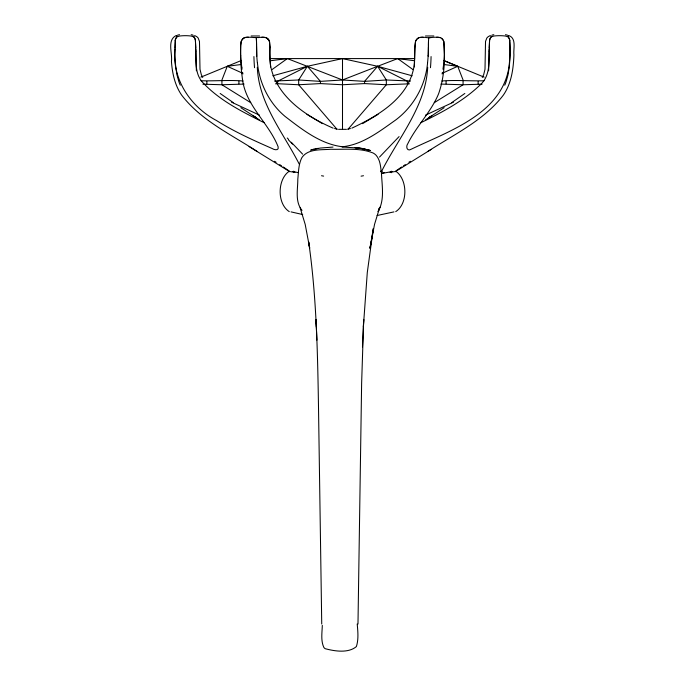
<?xml version="1.0" encoding="UTF-8"?>
<svg xmlns="http://www.w3.org/2000/svg" width="685" height="685" viewBox="0 0 685 685"><rect width="100%" height="100%" fill="white"/><g stroke="black" fill="none" stroke-linecap="round" stroke-linejoin="round"><path stroke-width="1.03" d="M412.182 75.787L377.632 66.291L342.509 58.585L342.5 129.311M509.76 40.321A6.833 4.829 90 0 0 508.056 36.853L505.307 36.014A17.964 6.585 0 0 0 493.979 36.014L491.231 36.87A6.833 4.829 -90 0 0 489.544 40.329L489.184 51.101M489.193 47.89L489.638 39.987A6.704 4.718 -89.3 0 1 491.804 36.382L492.172 36.271M489.193 48.935L488.61 70.803M414.913 47.342L414.399 66.967M428.416 46.041L428.493 41.425M428.425 45.809L428.211 55.639M428.416 46.717L428.279 56.495M489.184 51.101C489.039 62.626 489.955 75.889 480.63 84.469C463.557 101.029 442.167 112.34 420.941 122.658M428.425 45.373L428.476 41.802A6.722 0.522 -89.7 0 1 428.664 38.694M357.981 624.035L361.629 383.275L363.692 319.398L362.485 346.884M414.922 46.82L415.538 41.477M363.35 327.019L367.288 272.527L373.291 228.644L370.011 248.218L374.524 224.423L379.593 207.743L378.069 211.622C384.713 200.157 382.059 186.466 381.502 173.913C380.62 167.619 380.577 160.436 376.185 155.358A11.825 10.343 0 0 0 373.051 152.986C359.719 147.618 344.855 149.681 330.812 149.253C321.145 150.118 308.13 148.457 301.897 157.576C298.497 164.203 298.549 171.944 297.804 179.196C297.847 189.497 294.841 201.767 302.025 210.355M427.688 67.284C425.805 106.586 398.216 137.899 381.399 171.73M322.292 625.362C322.113 632.606 320.666 640.612 323.825 647.376A5.103 5.103 0 0 0 325.169 648.678C334.742 651.255 348.391 653.396 356.371 646.589C358.717 639.379 357.878 631.433 357.219 623.992M428.707 38.103L428.707 38.12A8.04 0.565 -88.9 0 0 428.682 38.369L428.741 37.846L430.968 37.512M427.586 62.772C425.556 85.3 413.774 106.38 395.699 119.986C379.678 131.255 362.613 144.672 342.5 146.753C320.631 144.192 302.042 129.448 285.114 116.45C269.154 103.101 259.409 83.373 257.414 62.772M442.964 69.236L443.195 67.729A116.895 116.852 50.8 0 0 444.317 54.612L443.889 41.819A6.739 6.704 84 0 0 441.756 38.54A7.544 7.509 82.3 0 0 441.534 38.369L441.123 38.069A7.689 7.663 -88.3 0 1 441.645 38.446L441.868 38.643A6.636 6.61 -89.4 0 1 443.794 41.494C445.353 58.893 444.428 77.14 438.606 93.751C431.13 111.929 416.548 125.954 407.9 143.473C405.409 146.667 407.13 152.138 411.582 149.039C449 131.1 501.754 113.924 509.006 66.882C509.914 58.105 510.65 49.149 509.726 40.338M370.011 248.218L371.065 241.882M175.274 40.338L174.906 47.89M442.09 73.963L442.416 72.353M175.351 39.987L174.975 54.646A145.348 139.012 -90 0 0 175.754 66.899L176.97 74.836L178.871 81.669A48.155 47.804 -75 0 0 180.275 85.223M240.966 64.536L227.274 66.291L221.931 79.982L221.931 84.76L250.71 102.664M482.283 77.405L483.661 74.725L484.997 69.288L485.528 41.417L486.847 37.992L488.174 36.69L490.083 35.671L491.385 36.185M379.045 208.865L380.098 207.17M342.509 58.585L307.368 66.291L298.669 79.982L298.669 84.76L336.934 129.217M348.066 129.217L386.331 84.76L386.331 79.982L377.632 66.291L342.5 79.982L320.434 81.369L298.669 79.982L274.437 81.044M414.553 60.751L397.702 58.585L377.632 66.291L364.566 81.369L364.566 83.579L386.331 84.76L409.51 83.818M399.09 136.589L379.516 157.079M195.816 51.101L195.439 40.338A6.833 4.829 90 0 0 193.769 36.87L191.021 36.014A17.964 6.585 0 0 0 179.701 36.014L176.97 36.844A6.833 4.829 -90 0 0 175.24 40.321M243.757 38.154L243.192 38.591L244.066 37.949M243.629 38.249L243.243 38.54A6.636 6.61 89.4 0 0 241.206 41.494L240.623 45.424L240.735 55.776M272.022 69.587L287.323 58.585L342.5 79.982L364.566 81.369L386.331 79.982L410.563 81.044M464.832 93.468L451.543 102.741M397.557 169.76L395.313 171.447M408.894 162.259L410.375 161.283M398.37 169.221L401.761 166.977M403.525 165.813L405.28 164.648M444.18 107.673L428.45 117.923M425.65 119.824L431.738 115.911L429.23 117.503M397.249 170.454L431.285 149.356M434.29 102.664L463.069 84.76L482.094 84.178M427.697 151.539C453.958 134.423 483.918 120.509 503.372 95.087C511.455 83.373 513.433 68.783 513.921 54.877C513.168 48.738 516.653 38.848 509.195 35.671L507.868 36.202M362.588 123.634L378.111 114.326M288.796 171.524C277.322 179.941 277.04 203.839 289.267 211.631M277.605 83.707L298.669 84.76L320.434 83.579L320.434 81.369L307.368 66.291L277.605 81.25L277.605 83.707L275.49 83.818M425.522 115.131L453.453 102.185M442.578 73.132L457.726 66.291L463.069 79.982L463.069 84.76L440.892 84.084M418.869 37.684L419.348 37.512M245.376 37.512L244.339 37.803L245.025 37.512A17.99 4.264 16.7 0 1 248.39 37.178M200.842 77.165L241.086 60.605M289.686 171.447L287.443 169.76M507.559 36.322L507.594 36.305A6.704 4.752 -89.3 0 1 509.683 39.97M507.953 36.159L508.45 35.971M195.807 47.89L195.362 39.987A6.704 4.718 89.3 0 0 193.196 36.382L194.891 35.68L196.826 36.69L198.153 37.992L199.472 41.417L200.003 69.288L201.339 74.725L202.717 77.405M351.85 128.146C376.476 116.621 404.852 100.216 412.704 72.267C415.624 62.369 414.031 51.974 415.435 41.931A6.79 6.773 87.9 0 1 417.781 38.351L418.578 37.846L418.201 38.069A7.175 7.15 -83.2 0 0 415.478 41.451M310.373 150.161L313.653 149.227M419.143 37.649L419.708 37.512M272.818 75.787L307.368 66.291M395.733 211.631C407.96 203.839 407.678 179.941 396.204 171.524M393.935 211.896L377.092 215.51M419.331 37.598L419.451 37.572A17.99 4.238 16.5 0 1 426.772 37.581L428.647 37.821M311.769 149.707L320.426 148.028L333.013 147.087M350.463 128.54L347.766 129.14M391.049 172.046L394.457 171.687M390.947 172.072L390.048 172.243A20.139 1.935 1.4 0 1 391.709 172.671M177.646 35.089L179.538 34.695M492.018 35.063L493.834 34.695M392.248 171.533L382.298 173.365M390.775 171.824L391.418 171.695M254.032 37.512L258.322 37.512M314.912 148.919L318.131 148.345M430.043 37.632L430.522 37.572M270.464 60.751L287.323 58.585M346.439 129.345L338.561 129.345M441.928 80.976C455.996 79.871 470.064 81.172 484.072 80.753M251.147 35.988L259.521 35.988M425.479 35.988L433.853 35.988M200.928 80.753C214.936 81.172 229.004 79.871 243.072 80.976M202.906 84.178L221.931 84.76L244.108 84.084M364.566 83.579L342.5 84.76L320.434 83.579M380.56 171.241L382.076 171.233M270.361 58.585L414.656 58.585M290.543 171.687L294.952 172.243A20.139 1.935 -1.4 0 0 293.54 172.586M380.466 171.421L381.939 171.473M342.14 146.992L360.43 148.183L370.405 150.537L362.665 148.517L355.078 147.626L368.975 150.032M444.043 64.536L457.726 66.291L443.957 60.614L484.158 77.165M192.673 36.245L193.11 36.322M256.216 37.838L256.353 38.737A6.747 0.522 89.7 0 1 256.507 41.871L256.575 45.373M298.343 172.611L293.009 171.584M337.234 129.14L334.537 128.54M302.701 214.533L291.065 211.896M191.166 34.695L192.982 35.063M292.546 171.49L293.223 171.627M505.462 34.695L507.354 35.089M439.624 37.512L440.678 37.812M265.292 37.512L266.345 37.812M265.652 37.512L266.148 37.692M333.15 128.146C299.867 113.778 265.086 87.98 270.095 47.274M176.55 35.971L177.458 36.322A6.704 4.752 89.3 0 0 175.317 39.97M177.218 36.236L175.822 35.68C166.875 40.561 172.629 53.55 171.438 61.547C172.312 73.269 174.846 85.265 181.628 95.087C201.082 120.509 231.042 134.423 257.303 151.539M227.274 66.291L242.421 73.132M231.547 102.185L259.478 115.131M264.059 122.658C241.942 111.664 218.943 100.173 202.032 81.738C194.429 72.541 196.252 60.006 195.807 48.935M377.632 66.291L407.395 81.25L407.395 83.707M266.919 38.154L266.422 37.846L267.201 38.369A6.824 6.799 -89.1 0 1 269.496 41.46A6.901 6.876 87.4 0 0 267.15 38.326L267.201 38.369A6.79 6.773 -87.9 0 1 269.599 41.922L270.601 66.967M306.889 114.326L322.412 123.634M249.057 146.53L287.751 170.454M256.55 117.923L240.82 107.673M255.77 117.503L253.262 115.911L259.35 119.824M279.72 164.648L281.475 165.813M283.239 166.977L286.63 169.221M274.625 161.283L276.106 162.259M233.457 102.741L220.168 93.468M397.702 58.585L412.986 69.587M288.496 139.945L292.572 144.09M302.624 154.134L291.296 142.292M287.238 137.993L288.565 139.406M299.217 164.1C283.444 132.95 258.716 103.649 257.312 67.284M300.124 207.743L305.202 224.423L309.706 248.218L308.652 241.882C316.479 295.988 317.557 350.763 318.474 405.332L321.736 624.035M269.462 41.477L270.078 46.82M509.649 39.987L510.025 54.646A145.348 139.012 90 0 1 509.246 66.899L508.03 74.836L506.129 81.669A48.155 47.804 75 0 1 504.725 85.223M242.584 72.353L242.91 73.963M241.805 67.729L242.036 69.236M196.389 70.803L195.816 51.101M316.367 327.019L316.025 319.398L316.907 340.137M256.721 56.495L256.584 46.263M256.584 46.041L256.507 41.425A6.644 0.522 89.7 0 0 256.353 38.805M256.575 45.809L256.789 55.639A106.766 106.089 84.4 0 0 257.363 62.78M174.906 48.943C172.029 79.152 190.242 106.612 216.52 120.551C234.15 131.631 253.185 140.202 272.21 148.551C274.274 149.981 279.232 150.888 278.136 146.813C268.871 123.06 245.641 105.618 242.473 79.143C240.777 66.847 239.81 54.183 241.111 41.819A6.704 6.679 -85.4 0 1 243.243 38.54A7.544 7.518 88.1 0 1 243.466 38.369M478.13 81.412L478.13 83.921M446.081 81.258L446.081 83.818M238.919 81.258L238.919 83.818M206.87 81.412L206.87 83.921M245.478 37.555A17.99 5 14.1 0 1 254.092 37.572M256.327 38.506A7.604 0.574 89.5 0 1 256.344 38.685M254.529 67.704A131.991 91.978 88.6 0 1 253.921 56.572M258.202 37.598A17.99 4.204 -16.6 0 1 265.66 37.564M261.867 37.238A17.99 5 -14.1 0 1 265.318 37.581M289.618 171.344A1.909 0.668 4.3 0 1 289.686 171.25M289.524 171.747A9.17 0.659 -13.4 0 1 289.627 171.601M293.171 171.387A16.825 0.959 -9.2 0 1 293.771 171.25M323.637 176.105A51.7 0.582 9.6 0 1 321.505 175.737M428.151 55.639A106.766 105.978 -84.5 0 1 427.534 62.763M430.891 37.589A17.99 4.966 -14.2 0 1 439.539 37.547M436.636 37.238A17.99 4.238 -16.5 0 1 439.89 37.547M419.785 37.547A17.99 4.966 14.2 0 1 423.133 37.238M241.865 67.721A114.789 114.66 61.6 0 1 240.795 55.768M395.313 171.25A1.909 0.668 -4.3 0 1 395.382 171.344M395.373 171.601A9.17 0.659 13.4 0 1 395.476 171.747M391.229 171.25A16.825 0.959 9.2 0 1 391.829 171.387M431.079 56.572A131.991 91.978 -88.6 0 1 430.471 67.704M363.495 175.737A51.7 0.582 -9.6 0 1 361.072 176.156M384.208 172.714A18.572 1.704 -1.2 0 1 381.905 172.894"/></g></svg>
